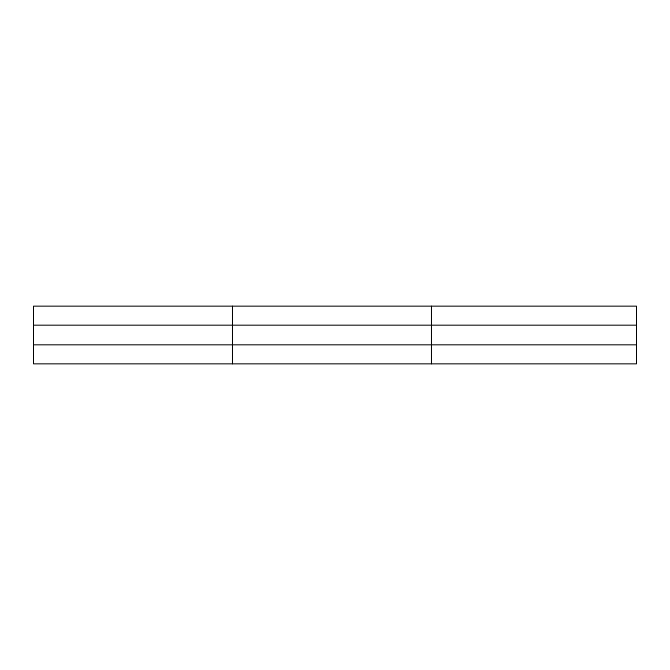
<?xml version="1.0" encoding="UTF-8"?>
<svg xmlns="http://www.w3.org/2000/svg" width="670" height="670" viewBox="0 0 670 670"><rect width="100%" height="100%" fill="white"/><g stroke="black" fill="none" stroke-linecap="round" stroke-linejoin="round"><path stroke-width="1" d="M232.49 363.835L232.49 306.165M431.48 363.835L431.48 306.165M636.5 344.807L636.5 363.835L33.5 363.835L33.5 306.165L636.5 306.165L636.5 344.807L33.5 344.807M33.5 325.193L636.5 325.193"/></g></svg>
